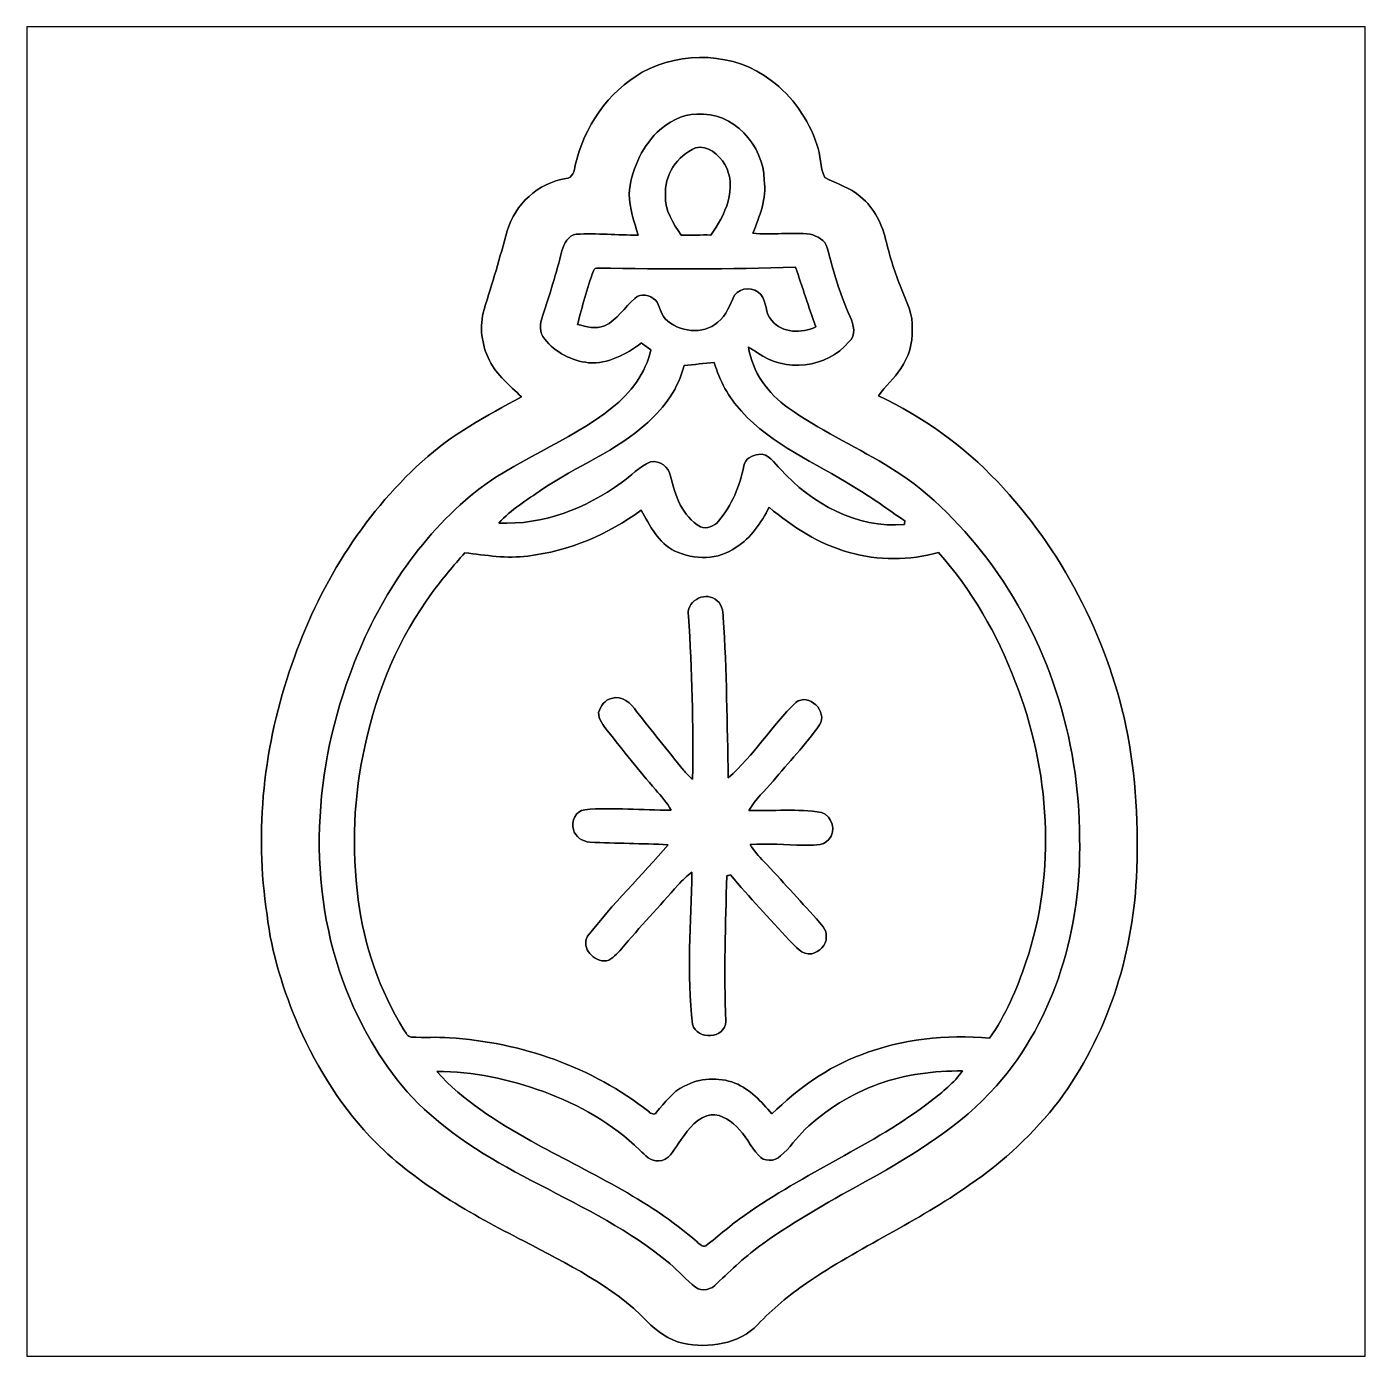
# Model space of a CAD drawing. Header units: centimetres. Extents: x -16.8 to 16.8, y -16.7 to 16.7.
import ezdxf

# ---------------------------------------------------------------- set-up
doc = ezdxf.new("R2010")
doc.units = ezdxf.units.CM
doc.header["$MEASUREMENT"] = 0
doc.layers.add('Layer 1', color=7, linetype='Continuous')

msp = doc.modelspace()

# ---------------------------------------------------------------- linework, layer by layer
at = {"layer": 'Layer 1', "color": 7}
for points, knots in [([(-16.77458, 16.66875), (-16.77458, 16.66875), (16.77458, 16.66875), (16.77458, 16.66875), (16.77458, 16.66875), (16.77458, 16.66875), (16.77458, -16.66875), (16.77458, -16.66875), (16.77458, -16.66875), (16.77458, -16.66875), (-16.77458, -16.66875), (-16.77458, -16.66875), (-16.77458, -16.66875), (-16.77458, -16.66875), (-16.77458, 16.66875), (-16.77458, 16.66875), (-16.77458, 16.66875), (-16.77458, 16.66875), (-16.77458, 16.66875), (-16.77458, 16.66875)], [0, 0, 0, 0, 0.16666667, 0.16666667, 0.16666667, 0.16666667, 0.33333333, 0.33333333, 0.33333333, 0.33333333, 0.5, 0.5, 0.5, 0.5, 0.66666667, 0.66666667, 0.66666667, 0.66666667, 1, 1, 1, 1]), ([(-1.34585, 15.52646), (-2.20345, 15.03433), (-2.81164, 14.15662), (-3.02719, 13.19636), (-3.02719, 13.19636), (-3.04624, 13.05454), (-3.09316, 12.87568), (-3.26214, 12.85981), (-3.26214, 12.85981), (-3.9557, 12.75856), (-4.53778, 12.21317), (-4.7371, 11.54959), (-4.7371, 11.54959), (-4.90784, 10.88708), (-5.10822, 10.23232), (-5.31107, 9.57897), (-5.31107, 9.57897), (-5.44089, 9.15599), (-5.36857, 8.69068), (-5.17913, 8.29733), (-5.17913, 8.29733), (-4.99322, 7.92939), (-4.66266, 7.67256), (-4.37515, 7.38822), (-4.37515, 7.38822), (-5.24686, 6.91974), (-6.13022, 6.44384), (-6.86259, 5.76862), (-6.86259, 5.76862), (-8.37671, 4.39914), (-9.47244, 2.60562), (-10.12966, 0.68086), (-10.12966, 0.68086), (-10.8331, -1.3208), (-11.07687, -3.49568), (-10.75126, -5.59682), (-10.75126, -5.59682), (-10.64542, -6.57013), (-10.33074, -7.50746), (-9.9568, -8.40775), (-9.9568, -8.40775), (-9.48302, -9.47314), (-8.84626, -10.47432), (-8.02922, -11.31006), (-8.02922, -11.31006), (-6.96524, -12.36345), (-5.64621, -13.10181), (-4.32188, -13.77703), (-4.32188, -13.77703), (-3.23497, -14.35523), (-2.09021, -14.89569), (-1.22555, -15.79527), (-1.22555, -15.79527), (-0.97508, -16.04327), (-0.68263, -16.26694), (-0.33055, -16.34349), (-0.33055, -16.34349), (0.31715, -16.47719), (1.07527, -16.37101), (1.5494, -15.87218), (1.5494, -15.87218), (1.91735, -15.48342), (2.3308, -15.14052), (2.7686, -14.8336), (2.7686, -14.8336), (4.08799, -13.93684), (5.56295, -13.29478), (6.86153, -12.36521), (6.86153, -12.36521), (7.71737, -11.79442), (8.47055, -11.07475), (9.09884, -10.26125), (9.09884, -10.26125), (10.29159, -8.65187), (10.9407, -6.66962), (11.03771, -4.67572), (11.03771, -4.67572), (11.10509, -3.40184), (11.02713, -2.11631), (10.77807, -0.86431), (10.77807, -0.86431), (10.27994, 1.41711), (9.16129, 3.56517), (7.55438, 5.26203), (7.55438, 5.26203), (6.70948, 6.16056), (5.68713, 6.8834), (4.57659, 7.41609), (4.57659, 7.41609), (4.73639, 7.66304), (4.97664, 7.84542), (5.13115, 8.09731), (5.13115, 8.09731), (5.33259, 8.38447), (5.4356, 8.73301), (5.4162, 9.08403), (5.4162, 9.08403), (5.45289, 9.45339), (5.27403, 9.78359), (5.14279, 10.11449), (5.14279, 10.11449), (4.98828, 10.48597), (4.86974, 10.87155), (4.77379, 11.26172), (4.77379, 11.26172), (4.67219, 11.69564), (4.47675, 12.12779), (4.11833, 12.40896), (4.11833, 12.40896), (3.86574, 12.64602), (3.51614, 12.72152), (3.22509, 12.89085), (3.22509, 12.89085), (3.09915, 13.14485), (3.14007, 13.45494), (3.03142, 13.71882), (3.03142, 13.71882), (2.81411, 14.345), (2.42252, 14.9292), (1.88454, 15.32396), (1.88454, 15.32396), (0.9779, 16.03199), (-0.34996, 16.07079), (-1.34585, 15.52646)], [0, 0, 0, 0, 0.03125, 0.03125, 0.03125, 0.03125, 0.0625, 0.0625, 0.0625, 0.0625, 0.09375, 0.09375, 0.09375, 0.09375, 0.125, 0.125, 0.125, 0.125, 0.15625, 0.15625, 0.15625, 0.15625, 0.1875, 0.1875, 0.1875, 0.1875, 0.21875, 0.21875, 0.21875, 0.21875, 0.25, 0.25, 0.25, 0.25, 0.28125, 0.28125, 0.28125, 0.28125, 0.3125, 0.3125, 0.3125, 0.3125, 0.34375, 0.34375, 0.34375, 0.34375, 0.375, 0.375, 0.375, 0.375, 0.40625, 0.40625, 0.40625, 0.40625, 0.4375, 0.4375, 0.4375, 0.4375, 0.46875, 0.46875, 0.46875, 0.46875, 0.5, 0.5, 0.5, 0.5, 0.53125, 0.53125, 0.53125, 0.53125, 0.5625, 0.5625, 0.5625, 0.5625, 0.59375, 0.59375, 0.59375, 0.59375, 0.625, 0.625, 0.625, 0.625, 0.65625, 0.65625, 0.65625, 0.65625, 0.6875, 0.6875, 0.6875, 0.6875, 0.71875, 0.71875, 0.71875, 0.71875, 0.75, 0.75, 0.75, 0.75, 0.78125, 0.78125, 0.78125, 0.78125, 0.8125, 0.8125, 0.8125, 0.8125, 0.84375, 0.84375, 0.84375, 0.84375, 0.875, 0.875, 0.875, 0.875, 0.90625, 0.90625, 0.90625, 0.90625, 0.9375, 0.9375, 0.9375, 0.9375, 1, 1, 1, 1]), ([(-0.97367, 14.0268), (-0.70203, 14.27304), (-0.36019, 14.48012), (0.01905, 14.47412), (0.01905, 14.47412), (0.92604, 14.56337), (1.69862, 13.6906), (1.71203, 12.82453), (1.71203, 12.82453), (1.7713, 12.35604), (1.59702, 11.91295), (1.4224, 11.48997), (1.4224, 11.48997), (1.90147, 11.44658), (2.38513, 11.51537), (2.8642, 11.46951), (2.8642, 11.46951), (3.03989, 11.41765), (3.23815, 11.31923), (3.29142, 11.12837), (3.29142, 11.12837), (3.43994, 10.53888), (3.61174, 9.95362), (3.86009, 9.39729), (3.86009, 9.39729), (3.95464, 9.2008), (4.02343, 8.92739), (3.82976, 8.76441), (3.82976, 8.76441), (3.28648, 8.10401), (2.22462, 7.99289), (1.54093, 8.49312), (1.54093, 8.49312), (1.46473, 8.54287), (1.39065, 8.59155), (1.3141, 8.63917), (1.3141, 8.63917), (1.40899, 8.01864), (1.80128, 7.46442), (2.31422, 7.11341), (2.31422, 7.11341), (3.07763, 6.56519), (3.93841, 6.17608), (4.74027, 5.69031), (4.74027, 5.69031), (5.75345, 5.10787), (6.58283, 4.25838), (7.29192, 3.33939), (7.29192, 3.33939), (8.80992, 1.33526), (9.61355, -1.17757), (9.61566, -3.68653), (9.61566, -3.68653), (9.66294, -5.90479), (9.01771, -8.20702), (7.52934, -9.89224), (7.52934, -9.89224), (6.64245, -10.88743), (5.49063, -11.59016), (4.34022, -12.23963), (4.34022, -12.23963), (3.42794, -12.73351), (2.52166, -13.24539), (1.67569, -13.84794), (1.67569, -13.84794), (1.26048, -14.14357), (0.889, -14.49387), (0.52317, -14.84701), (0.52317, -14.84701), (0.39864, -14.99588), (0.14817, -15.06255), (-0.01376, -14.93661), (-0.01376, -14.93661), (-0.24306, -14.75564), (-0.43356, -14.53197), (-0.65899, -14.34712), (-0.65899, -14.34712), (-1.63583, -13.51421), (-2.80211, -12.95859), (-3.92853, -12.3631), (-3.92853, -12.3631), (-5.01721, -11.80606), (-6.09424, -11.18658), (-6.96948, -10.32087), (-6.96948, -10.32087), (-7.7089, -9.58321), (-8.25183, -8.66916), (-8.66916, -7.71772), (-8.66916, -7.71772), (-9.76171, -5.14491), (-9.63401, -2.17488), (-8.67833, 0.41981), (-8.67833, 0.41981), (-8.06379, 2.13607), (-7.04885, 3.7278), (-5.64974, 4.9089), (-5.64974, 4.9089), (-4.572, 5.80602), (-3.19652, 6.23711), (-2.10679, 7.11588), (-2.10679, 7.11588), (-1.64253, 7.48171), (-1.25271, 7.98054), (-1.13242, 8.57003), (-1.13242, 8.57003), (-1.21144, 8.62612), (-1.28976, 8.68257), (-1.36772, 8.73936), (-1.36772, 8.73936), (-1.74907, 8.45114), (-2.20098, 8.21126), (-2.69416, 8.24371), (-2.69416, 8.24371), (-3.11538, 8.28992), (-3.53131, 8.50089), (-3.79271, 8.83638), (-3.79271, 8.83638), (-3.94264, 8.99019), (-3.91231, 9.22972), (-3.84422, 9.41282), (-3.84422, 9.41282), (-3.66607, 9.95362), (-3.49885, 10.49761), (-3.36127, 11.05006), (-3.36127, 11.05006), (-3.31153, 11.22715), (-3.20428, 11.44164), (-3.00214, 11.46598), (-3.00214, 11.46598), (-2.48497, 11.49914), (-1.96779, 11.43741), (-1.44992, 11.44693), (-1.44992, 11.44693), (-1.54693, 11.78278), (-1.67111, 12.11721), (-1.67428, 12.47069), (-1.67428, 12.47069), (-1.63583, 13.05207), (-1.3776, 13.60981), (-0.97367, 14.0268), (-0.97367, 14.0268), (-0.97367, 14.0268), (-0.97367, 14.0268), (-0.97367, 14.0268)], [0, 0, 0, 0, 0.02702703, 0.02702703, 0.02702703, 0.02702703, 0.05405405, 0.05405405, 0.05405405, 0.05405405, 0.08108108, 0.08108108, 0.08108108, 0.08108108, 0.10810811, 0.10810811, 0.10810811, 0.10810811, 0.13513514, 0.13513514, 0.13513514, 0.13513514, 0.16216216, 0.16216216, 0.16216216, 0.16216216, 0.18918919, 0.18918919, 0.18918919, 0.18918919, 0.21621622, 0.21621622, 0.21621622, 0.21621622, 0.24324324, 0.24324324, 0.24324324, 0.24324324, 0.27027027, 0.27027027, 0.27027027, 0.27027027, 0.2972973, 0.2972973, 0.2972973, 0.2972973, 0.32432432, 0.32432432, 0.32432432, 0.32432432, 0.35135135, 0.35135135, 0.35135135, 0.35135135, 0.37837838, 0.37837838, 0.37837838, 0.37837838, 0.40540541, 0.40540541, 0.40540541, 0.40540541, 0.43243243, 0.43243243, 0.43243243, 0.43243243, 0.45945946, 0.45945946, 0.45945946, 0.45945946, 0.48648649, 0.48648649, 0.48648649, 0.48648649, 0.51351351, 0.51351351, 0.51351351, 0.51351351, 0.54054054, 0.54054054, 0.54054054, 0.54054054, 0.56756757, 0.56756757, 0.56756757, 0.56756757, 0.59459459, 0.59459459, 0.59459459, 0.59459459, 0.62162162, 0.62162162, 0.62162162, 0.62162162, 0.64864865, 0.64864865, 0.64864865, 0.64864865, 0.67567568, 0.67567568, 0.67567568, 0.67567568, 0.7027027, 0.7027027, 0.7027027, 0.7027027, 0.72972973, 0.72972973, 0.72972973, 0.72972973, 0.75675676, 0.75675676, 0.75675676, 0.75675676, 0.78378378, 0.78378378, 0.78378378, 0.78378378, 0.81081081, 0.81081081, 0.81081081, 0.81081081, 0.83783784, 0.83783784, 0.83783784, 0.83783784, 0.86486486, 0.86486486, 0.86486486, 0.86486486, 0.89189189, 0.89189189, 0.89189189, 0.89189189, 0.91891892, 0.91891892, 0.91891892, 0.91891892, 0.94594595, 0.94594595, 0.94594595, 0.94594595, 1, 1, 1, 1]), ([(-0.01235, 13.62957), (-0.47731, 13.43801), (-0.80292, 12.9413), (-0.76271, 12.43506), (-0.76271, 12.43506), (-0.78493, 12.05865), (-0.57256, 11.74221), (-0.37465, 11.44552), (-0.37465, 11.44552), (-0.12559, 11.44658), (0.12347, 11.44729), (0.37324, 11.44693), (0.37324, 11.44693), (0.72849, 11.93694), (1.05198, 12.63262), (0.72496, 13.21329), (0.72496, 13.21329), (0.58103, 13.456), (0.2921, 13.71741), (-0.01235, 13.62957), (-0.01235, 13.62957), (-0.01235, 13.62957), (-0.01235, 13.62957), (-0.01235, 13.62957)], [0, 0, 0, 0, 0.14285714, 0.14285714, 0.14285714, 0.14285714, 0.28571429, 0.28571429, 0.28571429, 0.28571429, 0.42857143, 0.42857143, 0.42857143, 0.42857143, 0.57142857, 0.57142857, 0.57142857, 0.57142857, 0.71428571, 0.71428571, 0.71428571, 0.71428571, 1, 1, 1, 1]), ([(-2.57175, 10.55052), (-2.73085, 10.10991), (-2.85115, 9.65588), (-2.96968, 9.20291), (-2.96968, 9.20291), (-2.7499, 9.15106), (-2.5086, 9.07415), (-2.28988, 9.17046), (-2.28988, 9.17046), (-1.96921, 9.31263), (-1.79352, 9.64071), (-1.53176, 9.85591), (-1.53176, 9.85591), (-1.39347, 10.00936), (-1.15006, 9.93352), (-1.01424, 9.81639), (-1.01424, 9.81639), (-0.90135, 9.68022), (-0.89359, 9.48267), (-0.77682, 9.34791), (-0.77682, 9.34791), (-0.43215, 9.01806), (0.17321, 8.92457), (0.54504, 9.26253), (0.54504, 9.26253), (0.77576, 9.41881), (0.83397, 9.7088), (0.96908, 9.93563), (0.96908, 9.93563), (1.11689, 10.14695), (1.46509, 10.15153), (1.62631, 9.95186), (1.62631, 9.95186), (1.78788, 9.76842), (1.72438, 9.48302), (1.89724, 9.30487), (1.89724, 9.30487), (2.165, 8.97925), (2.64583, 8.9722), (3.00249, 9.14506), (3.00249, 9.14506), (2.82469, 9.64106), (2.66559, 10.14342), (2.49343, 10.64119), (2.49343, 10.64119), (0.84526, 10.58051), (-0.80469, 10.59286), (-2.45322, 10.61755), (-2.45322, 10.61755), (-2.49978, 10.6112), (-2.56293, 10.60909), (-2.57175, 10.55052), (-2.57175, 10.55052), (-2.57175, 10.55052), (-2.57175, 10.55052), (-2.57175, 10.55052)], [0, 0, 0, 0, 0.06666667, 0.06666667, 0.06666667, 0.06666667, 0.13333333, 0.13333333, 0.13333333, 0.13333333, 0.2, 0.2, 0.2, 0.2, 0.26666667, 0.26666667, 0.26666667, 0.26666667, 0.33333333, 0.33333333, 0.33333333, 0.33333333, 0.4, 0.4, 0.4, 0.4, 0.46666667, 0.46666667, 0.46666667, 0.46666667, 0.53333333, 0.53333333, 0.53333333, 0.53333333, 0.6, 0.6, 0.6, 0.6, 0.66666667, 0.66666667, 0.66666667, 0.66666667, 0.73333333, 0.73333333, 0.73333333, 0.73333333, 0.8, 0.8, 0.8, 0.8, 0.86666667, 0.86666667, 0.86666667, 0.86666667, 1, 1, 1, 1]), ([(-0.29916, 8.1728), (-0.4378, 7.614), (-0.77929, 7.12435), (-1.21003, 6.74899), (-1.21003, 6.74899), (-1.98579, 6.0265), (-2.99896, 5.65679), (-3.86292, 5.06201), (-3.86292, 5.06201), (-4.23792, 4.80307), (-4.63303, 4.56142), (-4.94594, 4.22522), (-4.94594, 4.22522), (-3.83963, 4.16807), (-2.76296, 4.58823), (-1.87889, 5.22993), (-1.87889, 5.22993), (-1.63124, 5.40561), (-1.4224, 5.64092), (-1.13983, 5.76298), (-1.13983, 5.76298), (-0.90593, 5.79473), (-0.6798, 5.63245), (-0.63641, 5.40244), (-0.63641, 5.40244), (-0.53234, 4.91737), (-0.34255, 4.3942), (0.11077, 4.13103), (0.11077, 4.13103), (0.27129, 4.06083), (0.45579, 4.14549), (0.56303, 4.26967), (0.56303, 4.26967), (0.89676, 4.66478), (1.10102, 5.15479), (1.19803, 5.65961), (1.19803, 5.65961), (1.22802, 5.83283), (1.40653, 5.93337), (1.5681, 5.94677), (1.5681, 5.94677), (1.82492, 5.98629), (1.95651, 5.72064), (2.11702, 5.57389), (2.11702, 5.57389), (2.89348, 4.70923), (4.03225, 4.08446), (5.22323, 4.18853), (5.22323, 4.18853), (5.2264, 4.2104), (5.23275, 4.25415), (5.23593, 4.27602), (5.23593, 4.27602), (4.80589, 4.56706), (4.39067, 4.87927), (3.94053, 5.13927), (3.94053, 5.13927), (2.98909, 5.73899), (1.90359, 6.17784), (1.13806, 7.0298), (1.13806, 7.0298), (0.81386, 7.37411), (0.58949, 7.80097), (0.45896, 8.25394), (0.45896, 8.25394), (0.20602, 8.23101), (-0.04621, 8.19679), (-0.29916, 8.1728), (-0.29916, 8.1728), (-0.29916, 8.1728), (-0.29916, 8.1728), (-0.29916, 8.1728)], [0, 0, 0, 0, 0.05263158, 0.05263158, 0.05263158, 0.05263158, 0.10526316, 0.10526316, 0.10526316, 0.10526316, 0.15789474, 0.15789474, 0.15789474, 0.15789474, 0.21052632, 0.21052632, 0.21052632, 0.21052632, 0.26315789, 0.26315789, 0.26315789, 0.26315789, 0.31578947, 0.31578947, 0.31578947, 0.31578947, 0.36842105, 0.36842105, 0.36842105, 0.36842105, 0.42105263, 0.42105263, 0.42105263, 0.42105263, 0.47368421, 0.47368421, 0.47368421, 0.47368421, 0.52631579, 0.52631579, 0.52631579, 0.52631579, 0.57894737, 0.57894737, 0.57894737, 0.57894737, 0.63157895, 0.63157895, 0.63157895, 0.63157895, 0.68421053, 0.68421053, 0.68421053, 0.68421053, 0.73684211, 0.73684211, 0.73684211, 0.73684211, 0.78947368, 0.78947368, 0.78947368, 0.78947368, 0.84210526, 0.84210526, 0.84210526, 0.84210526, 0.89473684, 0.89473684, 0.89473684, 0.89473684, 1, 1, 1, 1]), ([(1.8348, 4.61857), (1.62877, 4.23404), (1.38889, 3.84775), (1.00612, 3.61562), (1.00612, 3.61562), (0.56691, 3.29177), (-0.04939, 3.29671), (-0.52987, 3.52213), (-0.52987, 3.52213), (-0.9465, 3.72392), (-1.15852, 4.15996), (-1.37442, 4.54519), (-1.37442, 4.54519), (-2.20698, 3.93488), (-3.18488, 3.51966), (-4.21358, 3.39725), (-4.21358, 3.39725), (-4.74063, 3.32599), (-5.2705, 3.4163), (-5.79367, 3.47698), (-5.79367, 3.47698), (-6.0766, 3.15524), (-6.36023, 2.83245), (-6.60894, 2.48285), (-6.60894, 2.48285), (-7.44502, 1.35361), (-8.00135, 0.02858), (-8.28993, -1.34303), (-8.28993, -1.34303), (-8.58696, -2.61091), (-8.63706, -3.93312), (-8.4649, -5.22252), (-8.4649, -5.22252), (-8.31885, -6.37399), (-7.93044, -7.49653), (-7.3219, -8.48536), (-7.3219, -8.48536), (-7.2711, -8.55239), (-7.23018, -8.66211), (-7.13034, -8.66563), (-7.13034, -8.66563), (-6.8139, -8.68292), (-6.49676, -8.65999), (-6.17996, -8.68257), (-6.17996, -8.68257), (-4.38468, -8.79616), (-2.6035, -9.41529), (-1.18533, -10.5343), (-1.18533, -10.5343), (-1.12995, -10.58369), (-1.03434, -10.63943), (-0.98848, -10.54911), (-0.98848, -10.54911), (-0.78281, -10.31028), (-0.59267, -10.03547), (-0.2981, -9.8993), (-0.2981, -9.8993), (0.08819, -9.68622), (0.56339, -9.66294), (0.97508, -9.81886), (0.97508, -9.81886), (1.35643, -9.97409), (1.6383, -10.28629), (1.90147, -10.5918), (1.90147, -10.5918), (2.5467, -9.96597), (3.28754, -9.42164), (4.13597, -9.10837), (4.13597, -9.10837), (5.15761, -8.71361), (6.26921, -8.59296), (7.35647, -8.69668), (7.35647, -8.69668), (7.7657, -8.11777), (8.03981, -7.45525), (8.27087, -6.78886), (8.27087, -6.78886), (9.04452, -4.50568), (8.87201, -1.96003), (7.99536, 0.26882), (7.99536, 0.26882), (7.54697, 1.43898), (6.91444, 2.54459), (6.07977, 3.48298), (6.07977, 3.48298), (5.34952, 3.29247), (4.56636, 3.26849), (3.84034, 3.48756), (3.84034, 3.48756), (3.08892, 3.69111), (2.42394, 4.12044), (1.8348, 4.61857), (1.8348, 4.61857), (1.8348, 4.61857), (1.8348, 4.61857), (1.8348, 4.61857)], [0, 0, 0, 0, 0.04, 0.04, 0.04, 0.04, 0.08, 0.08, 0.08, 0.08, 0.12, 0.12, 0.12, 0.12, 0.16, 0.16, 0.16, 0.16, 0.2, 0.2, 0.2, 0.2, 0.24, 0.24, 0.24, 0.24, 0.28, 0.28, 0.28, 0.28, 0.32, 0.32, 0.32, 0.32, 0.36, 0.36, 0.36, 0.36, 0.4, 0.4, 0.4, 0.4, 0.44, 0.44, 0.44, 0.44, 0.48, 0.48, 0.48, 0.48, 0.52, 0.52, 0.52, 0.52, 0.56, 0.56, 0.56, 0.56, 0.6, 0.6, 0.6, 0.6, 0.64, 0.64, 0.64, 0.64, 0.68, 0.68, 0.68, 0.68, 0.72, 0.72, 0.72, 0.72, 0.76, 0.76, 0.76, 0.76, 0.8, 0.8, 0.8, 0.8, 0.84, 0.84, 0.84, 0.84, 0.88, 0.88, 0.88, 0.88, 0.92, 0.92, 0.92, 0.92, 1, 1, 1, 1]), ([(-0.18591, 1.88983), (-0.27517, 2.23696), (0.20285, 2.52024), (0.47731, 2.31175), (0.47731, 2.31175), (0.64311, 2.2292), (0.68439, 2.02142), (0.68227, 1.85314), (0.68227, 1.85314), (0.77258, 0.51576), (0.77893, -0.82479), (0.81033, -2.16429), (0.81033, -2.16429), (1.44709, -1.60479), (1.89442, -0.86607), (2.50049, -0.27834), (2.50049, -0.27834), (2.82646, -0.01658), (3.31364, -0.50306), (3.09704, -0.83961), (3.09704, -0.83961), (2.7432, -1.33632), (2.32092, -1.78047), (1.93146, -2.24896), (1.93146, -2.24896), (1.73284, -2.49555), (1.47355, -2.6991), (1.3275, -2.98521), (1.3275, -2.98521), (1.93322, -3.00108), (2.54494, -2.9337), (3.14607, -3.03283), (3.14607, -3.03283), (3.42336, -3.12455), (3.51755, -3.50167), (3.32634, -3.7144), (3.32634, -3.7144), (3.17324, -3.89431), (2.90513, -3.84528), (2.6991, -3.85727), (2.6991, -3.85727), (2.25249, -3.83611), (1.80552, -3.81529), (1.3589, -3.83469), (1.3589, -3.83469), (1.44321, -3.99838), (1.57692, -4.12679), (1.69968, -4.26191), (1.69968, -4.26191), (2.14701, -4.73287), (2.57775, -5.21864), (3.01696, -5.69666), (3.01696, -5.69666), (3.12773, -5.83142), (3.28507, -5.96159), (3.26566, -6.15844), (3.26566, -6.15844), (3.27342, -6.35988), (3.09069, -6.52956), (2.90477, -6.57719), (2.90477, -6.57719), (2.65218, -6.61705), (2.4959, -6.38563), (2.33645, -6.23605), (2.33645, -6.23605), (1.8415, -5.69419), (1.33844, -5.15867), (0.8636, -4.59916), (0.8636, -4.59916), (0.84032, -4.60446), (0.79446, -4.61504), (0.77117, -4.62068), (0.77117, -4.62068), (0.7426, -5.83777), (0.6925, -7.05485), (0.74895, -8.27229), (0.74895, -8.27229), (0.73448, -8.71079), (0.02081, -8.75947), (-0.08608, -8.34461), (-0.08608, -8.34461), (-0.23566, -7.0806), (-0.12559, -5.80143), (-0.10054, -4.53214), (-0.10054, -4.53214), (-0.22931, -4.62033), (-0.34219, -4.72969), (-0.44697, -4.84505), (-0.44697, -4.84505), (-0.91934, -5.38339), (-1.40864, -5.90691), (-1.87078, -6.45442), (-1.87078, -6.45442), (-1.97767, -6.57366), (-2.08809, -6.70242), (-2.24473, -6.7564), (-2.24473, -6.7564), (-2.55305, -6.78215), (-2.89207, -6.4449), (-2.71604, -6.13728), (-2.71604, -6.13728), (-2.09585, -5.32906), (-1.35784, -4.61857), (-0.69885, -3.84316), (-0.69885, -3.84316), (-1.35184, -3.81106), (-2.00589, -3.80577), (-2.65889, -3.78037), (-2.65889, -3.78037), (-2.8381, -3.76026), (-3.03354, -3.64596), (-3.07128, -3.45969), (-3.07128, -3.45969), (-3.13549, -3.26284), (-3.01061, -2.98591), (-2.79047, -2.96333), (-2.79047, -2.96333), (-2.06939, -2.9016), (-1.3462, -2.97956), (-0.62442, -2.97674), (-0.62442, -2.97674), (-0.72178, -2.78201), (-0.87665, -2.62608), (-1.01388, -2.46027), (-1.01388, -2.46027), (-1.43263, -1.98191), (-1.8228, -1.47955), (-2.22038, -0.9839), (-2.22038, -0.9839), (-2.31775, -0.84843), (-2.45604, -0.70203), (-2.43981, -0.52282), (-2.43981, -0.52282), (-2.39113, -0.37077), (-2.28565, -0.20708), (-2.11914, -0.17427), (-2.11914, -0.17427), (-1.85173, -0.07761), (-1.62736, -0.3048), (-1.48943, -0.50165), (-1.48943, -0.50165), (-1.1049, -0.99766), (-0.70944, -1.48449), (-0.31221, -1.97026), (-0.31221, -1.97026), (-0.24624, -2.05423), (-0.16969, -2.13007), (-0.08784, -2.19886), (-0.08784, -2.19886), (-0.05821, -0.83608), (-0.10689, 0.52881), (-0.18591, 1.88983)], [0, 0, 0, 0, 0.02564103, 0.02564103, 0.02564103, 0.02564103, 0.05128205, 0.05128205, 0.05128205, 0.05128205, 0.07692308, 0.07692308, 0.07692308, 0.07692308, 0.1025641, 0.1025641, 0.1025641, 0.1025641, 0.12820513, 0.12820513, 0.12820513, 0.12820513, 0.15384615, 0.15384615, 0.15384615, 0.15384615, 0.17948718, 0.17948718, 0.17948718, 0.17948718, 0.20512821, 0.20512821, 0.20512821, 0.20512821, 0.23076923, 0.23076923, 0.23076923, 0.23076923, 0.25641026, 0.25641026, 0.25641026, 0.25641026, 0.28205128, 0.28205128, 0.28205128, 0.28205128, 0.30769231, 0.30769231, 0.30769231, 0.30769231, 0.33333333, 0.33333333, 0.33333333, 0.33333333, 0.35897436, 0.35897436, 0.35897436, 0.35897436, 0.38461538, 0.38461538, 0.38461538, 0.38461538, 0.41025641, 0.41025641, 0.41025641, 0.41025641, 0.43589744, 0.43589744, 0.43589744, 0.43589744, 0.46153846, 0.46153846, 0.46153846, 0.46153846, 0.48717949, 0.48717949, 0.48717949, 0.48717949, 0.51282051, 0.51282051, 0.51282051, 0.51282051, 0.53846154, 0.53846154, 0.53846154, 0.53846154, 0.56410256, 0.56410256, 0.56410256, 0.56410256, 0.58974359, 0.58974359, 0.58974359, 0.58974359, 0.61538462, 0.61538462, 0.61538462, 0.61538462, 0.64102564, 0.64102564, 0.64102564, 0.64102564, 0.66666667, 0.66666667, 0.66666667, 0.66666667, 0.69230769, 0.69230769, 0.69230769, 0.69230769, 0.71794872, 0.71794872, 0.71794872, 0.71794872, 0.74358974, 0.74358974, 0.74358974, 0.74358974, 0.76923077, 0.76923077, 0.76923077, 0.76923077, 0.79487179, 0.79487179, 0.79487179, 0.79487179, 0.82051282, 0.82051282, 0.82051282, 0.82051282, 0.84615385, 0.84615385, 0.84615385, 0.84615385, 0.87179487, 0.87179487, 0.87179487, 0.87179487, 0.8974359, 0.8974359, 0.8974359, 0.8974359, 0.92307692, 0.92307692, 0.92307692, 0.92307692, 0.94871795, 0.94871795, 0.94871795, 0.94871795, 1, 1, 1, 1]), ([(-6.49993, -9.53064), (-5.84024, -10.2616), (-4.99004, -10.78653), (-4.1402, -11.26878), (-4.1402, -11.26878), (-2.71921, -12.05512), (-1.20227, -12.71658), (0.0254, -13.80349), (0.0254, -13.80349), (0.08961, -13.84371), (0.1591, -13.95448), (0.24624, -13.89733), (0.24624, -13.89733), (0.57609, -13.65321), (0.87312, -13.36569), (1.21708, -13.13991), (1.21708, -13.13991), (2.70439, -12.06641), (4.44006, -11.39119), (5.89315, -10.26689), (5.89315, -10.26689), (6.18067, -10.04323), (6.471, -9.81357), (6.68126, -9.51195), (6.68126, -9.51195), (5.97147, -9.51336), (5.25286, -9.59979), (4.58152, -9.83932), (4.58152, -9.83932), (3.89502, -10.08909), (3.25826, -10.47962), (2.73121, -10.98621), (2.73121, -10.98621), (2.51531, -11.19434), (2.3495, -11.45011), (2.1209, -11.64519), (2.1209, -11.64519), (1.97414, -11.79019), (1.69651, -11.80006), (1.56633, -11.62791), (1.56633, -11.62791), (1.36313, -11.40389), (1.23966, -11.11603), (1.01388, -10.91036), (1.01388, -10.91036), (0.82021, -10.72162), (0.54927, -10.54841), (0.26811, -10.63837), (0.26811, -10.63837), (-0.05644, -10.75619), (-0.25894, -11.06629), (-0.44309, -11.33934), (-0.44309, -11.33934), (-0.56092, -11.51184), (-0.68721, -11.77431), (-0.93345, -11.76584), (-0.93345, -11.76584), (-1.14088, -11.79795), (-1.27106, -11.61838), (-1.41182, -11.50197), (-1.41182, -11.50197), (-2.08668, -10.83098), (-2.93723, -10.36249), (-3.82376, -10.03229), (-3.82376, -10.03229), (-4.68207, -9.73384), (-5.58588, -9.51159), (-6.49993, -9.53064)], [0, 0, 0, 0, 0.05555556, 0.05555556, 0.05555556, 0.05555556, 0.11111111, 0.11111111, 0.11111111, 0.11111111, 0.16666667, 0.16666667, 0.16666667, 0.16666667, 0.22222222, 0.22222222, 0.22222222, 0.22222222, 0.27777778, 0.27777778, 0.27777778, 0.27777778, 0.33333333, 0.33333333, 0.33333333, 0.33333333, 0.38888889, 0.38888889, 0.38888889, 0.38888889, 0.44444444, 0.44444444, 0.44444444, 0.44444444, 0.5, 0.5, 0.5, 0.5, 0.55555556, 0.55555556, 0.55555556, 0.55555556, 0.61111111, 0.61111111, 0.61111111, 0.61111111, 0.66666667, 0.66666667, 0.66666667, 0.66666667, 0.72222222, 0.72222222, 0.72222222, 0.72222222, 0.77777778, 0.77777778, 0.77777778, 0.77777778, 0.83333333, 0.83333333, 0.83333333, 0.83333333, 0.88888889, 0.88888889, 0.88888889, 0.88888889, 1, 1, 1, 1])]:
    msp.add_open_spline(points, degree=3, knots=knots, dxfattribs=at)
at = {"layer": 'Layer 1', "color": 8}
for points, knots in [([(-1.34585, 15.52646), (-0.34996, 16.07079), (0.9779, 16.03199), (1.88454, 15.32396), (1.88454, 15.32396), (2.42252, 14.9292), (2.81411, 14.345), (3.03142, 13.71882), (3.03142, 13.71882), (3.14007, 13.45494), (3.09915, 13.14485), (3.22509, 12.89085), (3.22509, 12.89085), (3.51614, 12.72152), (3.86574, 12.64602), (4.11833, 12.40896), (4.11833, 12.40896), (4.47675, 12.12779), (4.67219, 11.69564), (4.77379, 11.26172), (4.77379, 11.26172), (4.86974, 10.87155), (4.98828, 10.48597), (5.14279, 10.11449), (5.14279, 10.11449), (5.27403, 9.78359), (5.45289, 9.45339), (5.4162, 9.08403), (5.4162, 9.08403), (5.4356, 8.73301), (5.33259, 8.38447), (5.13115, 8.09731), (5.13115, 8.09731), (4.97664, 7.84542), (4.73639, 7.66304), (4.57659, 7.41609), (4.57659, 7.41609), (5.68713, 6.8834), (6.70948, 6.16056), (7.55438, 5.26203), (7.55438, 5.26203), (9.16129, 3.56517), (10.27994, 1.41711), (10.77807, -0.86431), (10.77807, -0.86431), (11.02713, -2.11631), (11.10509, -3.40184), (11.03771, -4.67572), (11.03771, -4.67572), (10.9407, -6.66962), (10.29159, -8.65187), (9.09884, -10.26125), (9.09884, -10.26125), (8.47055, -11.07475), (7.71737, -11.79442), (6.86153, -12.36521), (6.86153, -12.36521), (5.56295, -13.29478), (4.08799, -13.93684), (2.7686, -14.8336), (2.7686, -14.8336), (2.3308, -15.14052), (1.91735, -15.48342), (1.5494, -15.87218), (1.5494, -15.87218), (1.07527, -16.37101), (0.31715, -16.47719), (-0.33055, -16.34349), (-0.33055, -16.34349), (-0.68263, -16.26694), (-0.97508, -16.04327), (-1.22555, -15.79527), (-1.22555, -15.79527), (-2.09021, -14.89569), (-3.23497, -14.35523), (-4.32188, -13.77703), (-4.32188, -13.77703), (-5.64621, -13.10181), (-6.96524, -12.36345), (-8.02922, -11.31006), (-8.02922, -11.31006), (-8.84626, -10.47432), (-9.48302, -9.47314), (-9.9568, -8.40775), (-9.9568, -8.40775), (-10.33074, -7.50746), (-10.64542, -6.57013), (-10.75126, -5.59682), (-10.75126, -5.59682), (-11.07687, -3.49568), (-10.8331, -1.3208), (-10.12966, 0.68086), (-10.12966, 0.68086), (-9.47244, 2.60562), (-8.37671, 4.39914), (-6.86259, 5.76862), (-6.86259, 5.76862), (-6.13022, 6.44384), (-5.24686, 6.91974), (-4.37515, 7.38822), (-4.37515, 7.38822), (-4.66266, 7.67256), (-4.99322, 7.92939), (-5.17913, 8.29733), (-5.17913, 8.29733), (-5.36857, 8.69068), (-5.44089, 9.15599), (-5.31107, 9.57897), (-5.31107, 9.57897), (-5.10822, 10.23232), (-4.90784, 10.88708), (-4.7371, 11.54959), (-4.7371, 11.54959), (-4.53778, 12.21317), (-3.9557, 12.75856), (-3.26214, 12.85981), (-3.26214, 12.85981), (-3.09316, 12.87568), (-3.04624, 13.05454), (-3.02719, 13.19636), (-3.02719, 13.19636), (-2.81164, 14.15662), (-2.20345, 15.03433), (-1.34585, 15.52646), (-1.34585, 15.52646), (-1.34585, 15.52646), (-1.34585, 15.52646), (-1.34585, 15.52646)], [0, 0, 0, 0, 0.03030303, 0.03030303, 0.03030303, 0.03030303, 0.06060606, 0.06060606, 0.06060606, 0.06060606, 0.09090909, 0.09090909, 0.09090909, 0.09090909, 0.12121212, 0.12121212, 0.12121212, 0.12121212, 0.15151515, 0.15151515, 0.15151515, 0.15151515, 0.18181818, 0.18181818, 0.18181818, 0.18181818, 0.21212121, 0.21212121, 0.21212121, 0.21212121, 0.24242424, 0.24242424, 0.24242424, 0.24242424, 0.27272727, 0.27272727, 0.27272727, 0.27272727, 0.3030303, 0.3030303, 0.3030303, 0.3030303, 0.33333333, 0.33333333, 0.33333333, 0.33333333, 0.36363636, 0.36363636, 0.36363636, 0.36363636, 0.39393939, 0.39393939, 0.39393939, 0.39393939, 0.42424242, 0.42424242, 0.42424242, 0.42424242, 0.45454545, 0.45454545, 0.45454545, 0.45454545, 0.48484848, 0.48484848, 0.48484848, 0.48484848, 0.51515152, 0.51515152, 0.51515152, 0.51515152, 0.54545455, 0.54545455, 0.54545455, 0.54545455, 0.57575758, 0.57575758, 0.57575758, 0.57575758, 0.60606061, 0.60606061, 0.60606061, 0.60606061, 0.63636364, 0.63636364, 0.63636364, 0.63636364, 0.66666667, 0.66666667, 0.66666667, 0.66666667, 0.6969697, 0.6969697, 0.6969697, 0.6969697, 0.72727273, 0.72727273, 0.72727273, 0.72727273, 0.75757576, 0.75757576, 0.75757576, 0.75757576, 0.78787879, 0.78787879, 0.78787879, 0.78787879, 0.81818182, 0.81818182, 0.81818182, 0.81818182, 0.84848485, 0.84848485, 0.84848485, 0.84848485, 0.87878788, 0.87878788, 0.87878788, 0.87878788, 0.90909091, 0.90909091, 0.90909091, 0.90909091, 0.93939394, 0.93939394, 0.93939394, 0.93939394, 1, 1, 1, 1]), ([(-0.97367, 14.0268), (-1.3776, 13.60981), (-1.63583, 13.05207), (-1.67428, 12.47069), (-1.67428, 12.47069), (-1.67111, 12.11721), (-1.54693, 11.78278), (-1.44992, 11.44693), (-1.44992, 11.44693), (-1.96779, 11.43741), (-2.48497, 11.49914), (-3.00214, 11.46598), (-3.00214, 11.46598), (-3.20428, 11.44164), (-3.31153, 11.22715), (-3.36127, 11.05006), (-3.36127, 11.05006), (-3.49885, 10.49761), (-3.66607, 9.95362), (-3.84422, 9.41282), (-3.84422, 9.41282), (-3.91231, 9.22972), (-3.94264, 8.99019), (-3.79271, 8.83638), (-3.79271, 8.83638), (-3.53131, 8.50089), (-3.11538, 8.28992), (-2.69416, 8.24371), (-2.69416, 8.24371), (-2.20098, 8.21126), (-1.74907, 8.45114), (-1.36772, 8.73936), (-1.36772, 8.73936), (-1.28976, 8.68257), (-1.21144, 8.62612), (-1.13242, 8.57003), (-1.13242, 8.57003), (-1.25271, 7.98054), (-1.64253, 7.48171), (-2.10679, 7.11588), (-2.10679, 7.11588), (-3.19652, 6.23711), (-4.572, 5.80602), (-5.64974, 4.9089), (-5.64974, 4.9089), (-7.04885, 3.7278), (-8.06379, 2.13607), (-8.67833, 0.41981), (-8.67833, 0.41981), (-9.63401, -2.17488), (-9.76171, -5.14491), (-8.66916, -7.71772), (-8.66916, -7.71772), (-8.25183, -8.66916), (-7.7089, -9.58321), (-6.96948, -10.32087), (-6.96948, -10.32087), (-6.09424, -11.18658), (-5.01721, -11.80606), (-3.92853, -12.3631), (-3.92853, -12.3631), (-2.80211, -12.95859), (-1.63583, -13.51421), (-0.65899, -14.34712), (-0.65899, -14.34712), (-0.43356, -14.53197), (-0.24306, -14.75564), (-0.01376, -14.93661), (-0.01376, -14.93661), (0.14817, -15.06255), (0.39864, -14.99588), (0.52317, -14.84701), (0.52317, -14.84701), (0.889, -14.49387), (1.26048, -14.14357), (1.67569, -13.84794), (1.67569, -13.84794), (2.52166, -13.24539), (3.42794, -12.73351), (4.34022, -12.23963), (4.34022, -12.23963), (5.49063, -11.59016), (6.64245, -10.88743), (7.52934, -9.89224), (7.52934, -9.89224), (9.01771, -8.20702), (9.66294, -5.90479), (9.61566, -3.68653), (9.61566, -3.68653), (9.61355, -1.17757), (8.80992, 1.33526), (7.29192, 3.33939), (7.29192, 3.33939), (6.58283, 4.25838), (5.75345, 5.10787), (4.74027, 5.69031), (4.74027, 5.69031), (3.93841, 6.17608), (3.07763, 6.56519), (2.31422, 7.11341), (2.31422, 7.11341), (1.80128, 7.46442), (1.40899, 8.01864), (1.3141, 8.63917), (1.3141, 8.63917), (1.39065, 8.59155), (1.46473, 8.54287), (1.54093, 8.49312), (1.54093, 8.49312), (2.22462, 7.99289), (3.28648, 8.10401), (3.82976, 8.76441), (3.82976, 8.76441), (4.02343, 8.92739), (3.95464, 9.2008), (3.86009, 9.39729), (3.86009, 9.39729), (3.61174, 9.95362), (3.43994, 10.53888), (3.29142, 11.12837), (3.29142, 11.12837), (3.23815, 11.31923), (3.03989, 11.41765), (2.8642, 11.46951), (2.8642, 11.46951), (2.38513, 11.51537), (1.90147, 11.44658), (1.4224, 11.48997), (1.4224, 11.48997), (1.59702, 11.91295), (1.7713, 12.35604), (1.71203, 12.82453), (1.71203, 12.82453), (1.69862, 13.6906), (0.92604, 14.56337), (0.01905, 14.47412), (0.01905, 14.47412), (-0.36019, 14.48012), (-0.70203, 14.27304), (-0.97367, 14.0268)], [0, 0, 0, 0, 0.02777778, 0.02777778, 0.02777778, 0.02777778, 0.05555556, 0.05555556, 0.05555556, 0.05555556, 0.08333333, 0.08333333, 0.08333333, 0.08333333, 0.11111111, 0.11111111, 0.11111111, 0.11111111, 0.13888889, 0.13888889, 0.13888889, 0.13888889, 0.16666667, 0.16666667, 0.16666667, 0.16666667, 0.19444444, 0.19444444, 0.19444444, 0.19444444, 0.22222222, 0.22222222, 0.22222222, 0.22222222, 0.25, 0.25, 0.25, 0.25, 0.27777778, 0.27777778, 0.27777778, 0.27777778, 0.30555556, 0.30555556, 0.30555556, 0.30555556, 0.33333333, 0.33333333, 0.33333333, 0.33333333, 0.36111111, 0.36111111, 0.36111111, 0.36111111, 0.38888889, 0.38888889, 0.38888889, 0.38888889, 0.41666667, 0.41666667, 0.41666667, 0.41666667, 0.44444444, 0.44444444, 0.44444444, 0.44444444, 0.47222222, 0.47222222, 0.47222222, 0.47222222, 0.5, 0.5, 0.5, 0.5, 0.52777778, 0.52777778, 0.52777778, 0.52777778, 0.55555556, 0.55555556, 0.55555556, 0.55555556, 0.58333333, 0.58333333, 0.58333333, 0.58333333, 0.61111111, 0.61111111, 0.61111111, 0.61111111, 0.63888889, 0.63888889, 0.63888889, 0.63888889, 0.66666667, 0.66666667, 0.66666667, 0.66666667, 0.69444444, 0.69444444, 0.69444444, 0.69444444, 0.72222222, 0.72222222, 0.72222222, 0.72222222, 0.75, 0.75, 0.75, 0.75, 0.77777778, 0.77777778, 0.77777778, 0.77777778, 0.80555556, 0.80555556, 0.80555556, 0.80555556, 0.83333333, 0.83333333, 0.83333333, 0.83333333, 0.86111111, 0.86111111, 0.86111111, 0.86111111, 0.88888889, 0.88888889, 0.88888889, 0.88888889, 0.91666667, 0.91666667, 0.91666667, 0.91666667, 0.94444444, 0.94444444, 0.94444444, 0.94444444, 1, 1, 1, 1]), ([(-0.01235, 13.62957), (0.2921, 13.71741), (0.58103, 13.456), (0.72496, 13.21329), (0.72496, 13.21329), (1.05198, 12.63262), (0.72849, 11.93694), (0.37324, 11.44693), (0.37324, 11.44693), (0.12347, 11.44729), (-0.12559, 11.44658), (-0.37465, 11.44552), (-0.37465, 11.44552), (-0.57256, 11.74221), (-0.78493, 12.05865), (-0.76271, 12.43506), (-0.76271, 12.43506), (-0.80292, 12.9413), (-0.47731, 13.43801), (-0.01235, 13.62957)], [0, 0, 0, 0, 0.16666667, 0.16666667, 0.16666667, 0.16666667, 0.33333333, 0.33333333, 0.33333333, 0.33333333, 0.5, 0.5, 0.5, 0.5, 0.66666667, 0.66666667, 0.66666667, 0.66666667, 1, 1, 1, 1]), ([(-2.57175, 10.55052), (-2.56293, 10.60909), (-2.49978, 10.6112), (-2.45322, 10.61755), (-2.45322, 10.61755), (-0.80469, 10.59286), (0.84526, 10.58051), (2.49343, 10.64119), (2.49343, 10.64119), (2.66559, 10.14342), (2.82469, 9.64106), (3.00249, 9.14506), (3.00249, 9.14506), (2.64583, 8.9722), (2.165, 8.97925), (1.89724, 9.30487), (1.89724, 9.30487), (1.72438, 9.48302), (1.78788, 9.76842), (1.62631, 9.95186), (1.62631, 9.95186), (1.46509, 10.15153), (1.11689, 10.14695), (0.96908, 9.93563), (0.96908, 9.93563), (0.83397, 9.7088), (0.77576, 9.41881), (0.54504, 9.26253), (0.54504, 9.26253), (0.17321, 8.92457), (-0.43215, 9.01806), (-0.77682, 9.34791), (-0.77682, 9.34791), (-0.89359, 9.48267), (-0.90135, 9.68022), (-1.01424, 9.81639), (-1.01424, 9.81639), (-1.15006, 9.93352), (-1.39347, 10.00936), (-1.53176, 9.85591), (-1.53176, 9.85591), (-1.79352, 9.64071), (-1.96921, 9.31263), (-2.28988, 9.17046), (-2.28988, 9.17046), (-2.5086, 9.07415), (-2.7499, 9.15106), (-2.96968, 9.20291), (-2.96968, 9.20291), (-2.85115, 9.65588), (-2.73085, 10.10991), (-2.57175, 10.55052)], [0, 0, 0, 0, 0.07142857, 0.07142857, 0.07142857, 0.07142857, 0.14285714, 0.14285714, 0.14285714, 0.14285714, 0.21428571, 0.21428571, 0.21428571, 0.21428571, 0.28571429, 0.28571429, 0.28571429, 0.28571429, 0.35714286, 0.35714286, 0.35714286, 0.35714286, 0.42857143, 0.42857143, 0.42857143, 0.42857143, 0.5, 0.5, 0.5, 0.5, 0.57142857, 0.57142857, 0.57142857, 0.57142857, 0.64285714, 0.64285714, 0.64285714, 0.64285714, 0.71428571, 0.71428571, 0.71428571, 0.71428571, 0.78571429, 0.78571429, 0.78571429, 0.78571429, 0.85714286, 0.85714286, 0.85714286, 0.85714286, 1, 1, 1, 1]), ([(-0.29916, 8.1728), (-0.04621, 8.19679), (0.20602, 8.23101), (0.45896, 8.25394), (0.45896, 8.25394), (0.58949, 7.80097), (0.81386, 7.37411), (1.13806, 7.0298), (1.13806, 7.0298), (1.90359, 6.17784), (2.98909, 5.73899), (3.94053, 5.13927), (3.94053, 5.13927), (4.39067, 4.87927), (4.80589, 4.56706), (5.23593, 4.27602), (5.23593, 4.27602), (5.23275, 4.25415), (5.2264, 4.2104), (5.22323, 4.18853), (5.22323, 4.18853), (4.03225, 4.08446), (2.89348, 4.70923), (2.11702, 5.57389), (2.11702, 5.57389), (1.95651, 5.72064), (1.82492, 5.98629), (1.5681, 5.94677), (1.5681, 5.94677), (1.40653, 5.93337), (1.22802, 5.83283), (1.19803, 5.65961), (1.19803, 5.65961), (1.10102, 5.15479), (0.89676, 4.66478), (0.56303, 4.26967), (0.56303, 4.26967), (0.45579, 4.14549), (0.27129, 4.06083), (0.11077, 4.13103), (0.11077, 4.13103), (-0.34255, 4.3942), (-0.53234, 4.91737), (-0.63641, 5.40244), (-0.63641, 5.40244), (-0.6798, 5.63245), (-0.90593, 5.79473), (-1.13983, 5.76298), (-1.13983, 5.76298), (-1.4224, 5.64092), (-1.63124, 5.40561), (-1.87889, 5.22993), (-1.87889, 5.22993), (-2.76296, 4.58823), (-3.83963, 4.16807), (-4.94594, 4.22522), (-4.94594, 4.22522), (-4.63303, 4.56142), (-4.23792, 4.80307), (-3.86292, 5.06201), (-3.86292, 5.06201), (-2.99896, 5.65679), (-1.98579, 6.0265), (-1.21003, 6.74899), (-1.21003, 6.74899), (-0.77929, 7.12435), (-0.4378, 7.614), (-0.29916, 8.1728)], [0, 0, 0, 0, 0.05555556, 0.05555556, 0.05555556, 0.05555556, 0.11111111, 0.11111111, 0.11111111, 0.11111111, 0.16666667, 0.16666667, 0.16666667, 0.16666667, 0.22222222, 0.22222222, 0.22222222, 0.22222222, 0.27777778, 0.27777778, 0.27777778, 0.27777778, 0.33333333, 0.33333333, 0.33333333, 0.33333333, 0.38888889, 0.38888889, 0.38888889, 0.38888889, 0.44444444, 0.44444444, 0.44444444, 0.44444444, 0.5, 0.5, 0.5, 0.5, 0.55555556, 0.55555556, 0.55555556, 0.55555556, 0.61111111, 0.61111111, 0.61111111, 0.61111111, 0.66666667, 0.66666667, 0.66666667, 0.66666667, 0.72222222, 0.72222222, 0.72222222, 0.72222222, 0.77777778, 0.77777778, 0.77777778, 0.77777778, 0.83333333, 0.83333333, 0.83333333, 0.83333333, 0.88888889, 0.88888889, 0.88888889, 0.88888889, 1, 1, 1, 1]), ([(1.8348, 4.61857), (2.42394, 4.12044), (3.08892, 3.69111), (3.84034, 3.48756), (3.84034, 3.48756), (4.56636, 3.26849), (5.34952, 3.29247), (6.07977, 3.48298), (6.07977, 3.48298), (6.91444, 2.54459), (7.54697, 1.43898), (7.99536, 0.26882), (7.99536, 0.26882), (8.87201, -1.96003), (9.04452, -4.50568), (8.27087, -6.78886), (8.27087, -6.78886), (8.03981, -7.45525), (7.7657, -8.11777), (7.35647, -8.69668), (7.35647, -8.69668), (6.26921, -8.59296), (5.15761, -8.71361), (4.13597, -9.10837), (4.13597, -9.10837), (3.28754, -9.42164), (2.5467, -9.96597), (1.90147, -10.5918), (1.90147, -10.5918), (1.6383, -10.28629), (1.35643, -9.97409), (0.97508, -9.81886), (0.97508, -9.81886), (0.56339, -9.66294), (0.08819, -9.68622), (-0.2981, -9.8993), (-0.2981, -9.8993), (-0.59267, -10.03547), (-0.78281, -10.31028), (-0.98848, -10.54911), (-0.98848, -10.54911), (-1.03434, -10.63943), (-1.12995, -10.58369), (-1.18533, -10.5343), (-1.18533, -10.5343), (-2.6035, -9.41529), (-4.38468, -8.79616), (-6.17996, -8.68257), (-6.17996, -8.68257), (-6.49676, -8.65999), (-6.8139, -8.68292), (-7.13034, -8.66563), (-7.13034, -8.66563), (-7.23018, -8.66211), (-7.2711, -8.55239), (-7.3219, -8.48536), (-7.3219, -8.48536), (-7.93044, -7.49653), (-8.31885, -6.37399), (-8.4649, -5.22252), (-8.4649, -5.22252), (-8.63706, -3.93312), (-8.58696, -2.61091), (-8.28993, -1.34303), (-8.28993, -1.34303), (-8.00135, 0.02858), (-7.44502, 1.35361), (-6.60894, 2.48285), (-6.60894, 2.48285), (-6.36023, 2.83245), (-6.0766, 3.15524), (-5.79367, 3.47698), (-5.79367, 3.47698), (-5.2705, 3.4163), (-4.74063, 3.32599), (-4.21358, 3.39725), (-4.21358, 3.39725), (-3.18488, 3.51966), (-2.20698, 3.93488), (-1.37442, 4.54519), (-1.37442, 4.54519), (-1.15852, 4.15996), (-0.9465, 3.72392), (-0.52987, 3.52213), (-0.52987, 3.52213), (-0.04939, 3.29671), (0.56691, 3.29177), (1.00612, 3.61562), (1.00612, 3.61562), (1.38889, 3.84775), (1.62877, 4.23404), (1.8348, 4.61857), (1.8348, 4.61857), (1.8348, 4.61857), (1.8348, 4.61857), (1.8348, 4.61857)], [0, 0, 0, 0, 0.04, 0.04, 0.04, 0.04, 0.08, 0.08, 0.08, 0.08, 0.12, 0.12, 0.12, 0.12, 0.16, 0.16, 0.16, 0.16, 0.2, 0.2, 0.2, 0.2, 0.24, 0.24, 0.24, 0.24, 0.28, 0.28, 0.28, 0.28, 0.32, 0.32, 0.32, 0.32, 0.36, 0.36, 0.36, 0.36, 0.4, 0.4, 0.4, 0.4, 0.44, 0.44, 0.44, 0.44, 0.48, 0.48, 0.48, 0.48, 0.52, 0.52, 0.52, 0.52, 0.56, 0.56, 0.56, 0.56, 0.6, 0.6, 0.6, 0.6, 0.64, 0.64, 0.64, 0.64, 0.68, 0.68, 0.68, 0.68, 0.72, 0.72, 0.72, 0.72, 0.76, 0.76, 0.76, 0.76, 0.8, 0.8, 0.8, 0.8, 0.84, 0.84, 0.84, 0.84, 0.88, 0.88, 0.88, 0.88, 0.92, 0.92, 0.92, 0.92, 1, 1, 1, 1]), ([(-0.18591, 1.88983), (-0.10689, 0.52881), (-0.05821, -0.83608), (-0.08784, -2.19886), (-0.08784, -2.19886), (-0.16969, -2.13007), (-0.24624, -2.05423), (-0.31221, -1.97026), (-0.31221, -1.97026), (-0.70944, -1.48449), (-1.1049, -0.99766), (-1.48943, -0.50165), (-1.48943, -0.50165), (-1.62736, -0.3048), (-1.85173, -0.07761), (-2.11914, -0.17427), (-2.11914, -0.17427), (-2.28565, -0.20708), (-2.39113, -0.37077), (-2.43981, -0.52282), (-2.43981, -0.52282), (-2.45604, -0.70203), (-2.31775, -0.84843), (-2.22038, -0.9839), (-2.22038, -0.9839), (-1.8228, -1.47955), (-1.43263, -1.98191), (-1.01388, -2.46027), (-1.01388, -2.46027), (-0.87665, -2.62608), (-0.72178, -2.78201), (-0.62442, -2.97674), (-0.62442, -2.97674), (-1.3462, -2.97956), (-2.06939, -2.9016), (-2.79047, -2.96333), (-2.79047, -2.96333), (-3.01061, -2.98591), (-3.13549, -3.26284), (-3.07128, -3.45969), (-3.07128, -3.45969), (-3.03354, -3.64596), (-2.8381, -3.76026), (-2.65889, -3.78037), (-2.65889, -3.78037), (-2.00589, -3.80577), (-1.35184, -3.81106), (-0.69885, -3.84316), (-0.69885, -3.84316), (-1.35784, -4.61857), (-2.09585, -5.32906), (-2.71604, -6.13728), (-2.71604, -6.13728), (-2.89207, -6.4449), (-2.55305, -6.78215), (-2.24473, -6.7564), (-2.24473, -6.7564), (-2.08809, -6.70242), (-1.97767, -6.57366), (-1.87078, -6.45442), (-1.87078, -6.45442), (-1.40864, -5.90691), (-0.91934, -5.38339), (-0.44697, -4.84505), (-0.44697, -4.84505), (-0.34219, -4.72969), (-0.22931, -4.62033), (-0.10054, -4.53214), (-0.10054, -4.53214), (-0.12559, -5.80143), (-0.23566, -7.0806), (-0.08608, -8.34461), (-0.08608, -8.34461), (0.02081, -8.75947), (0.73448, -8.71079), (0.74895, -8.27229), (0.74895, -8.27229), (0.6925, -7.05485), (0.7426, -5.83777), (0.77117, -4.62068), (0.77117, -4.62068), (0.79446, -4.61504), (0.84032, -4.60446), (0.8636, -4.59916), (0.8636, -4.59916), (1.33844, -5.15867), (1.8415, -5.69419), (2.33645, -6.23605), (2.33645, -6.23605), (2.4959, -6.38563), (2.65218, -6.61705), (2.90477, -6.57719), (2.90477, -6.57719), (3.09069, -6.52956), (3.27342, -6.35988), (3.26566, -6.15844), (3.26566, -6.15844), (3.28507, -5.96159), (3.12773, -5.83142), (3.01696, -5.69666), (3.01696, -5.69666), (2.57775, -5.21864), (2.14701, -4.73287), (1.69968, -4.26191), (1.69968, -4.26191), (1.57692, -4.12679), (1.44321, -3.99838), (1.3589, -3.83469), (1.3589, -3.83469), (1.80552, -3.81529), (2.25249, -3.83611), (2.6991, -3.85727), (2.6991, -3.85727), (2.90513, -3.84528), (3.17324, -3.89431), (3.32634, -3.7144), (3.32634, -3.7144), (3.51755, -3.50167), (3.42336, -3.12455), (3.14607, -3.03283), (3.14607, -3.03283), (2.54494, -2.9337), (1.93322, -3.00108), (1.3275, -2.98521), (1.3275, -2.98521), (1.47355, -2.6991), (1.73284, -2.49555), (1.93146, -2.24896), (1.93146, -2.24896), (2.32092, -1.78047), (2.7432, -1.33632), (3.09704, -0.83961), (3.09704, -0.83961), (3.31364, -0.50306), (2.82646, -0.01658), (2.50049, -0.27834), (2.50049, -0.27834), (1.89442, -0.86607), (1.44709, -1.60479), (0.81033, -2.16429), (0.81033, -2.16429), (0.77893, -0.82479), (0.77258, 0.51576), (0.68227, 1.85314), (0.68227, 1.85314), (0.68439, 2.02142), (0.64311, 2.2292), (0.47731, 2.31175), (0.47731, 2.31175), (0.20285, 2.52024), (-0.27517, 2.23696), (-0.18591, 1.88983)], [0, 0, 0, 0, 0.02564103, 0.02564103, 0.02564103, 0.02564103, 0.05128205, 0.05128205, 0.05128205, 0.05128205, 0.07692308, 0.07692308, 0.07692308, 0.07692308, 0.1025641, 0.1025641, 0.1025641, 0.1025641, 0.12820513, 0.12820513, 0.12820513, 0.12820513, 0.15384615, 0.15384615, 0.15384615, 0.15384615, 0.17948718, 0.17948718, 0.17948718, 0.17948718, 0.20512821, 0.20512821, 0.20512821, 0.20512821, 0.23076923, 0.23076923, 0.23076923, 0.23076923, 0.25641026, 0.25641026, 0.25641026, 0.25641026, 0.28205128, 0.28205128, 0.28205128, 0.28205128, 0.30769231, 0.30769231, 0.30769231, 0.30769231, 0.33333333, 0.33333333, 0.33333333, 0.33333333, 0.35897436, 0.35897436, 0.35897436, 0.35897436, 0.38461538, 0.38461538, 0.38461538, 0.38461538, 0.41025641, 0.41025641, 0.41025641, 0.41025641, 0.43589744, 0.43589744, 0.43589744, 0.43589744, 0.46153846, 0.46153846, 0.46153846, 0.46153846, 0.48717949, 0.48717949, 0.48717949, 0.48717949, 0.51282051, 0.51282051, 0.51282051, 0.51282051, 0.53846154, 0.53846154, 0.53846154, 0.53846154, 0.56410256, 0.56410256, 0.56410256, 0.56410256, 0.58974359, 0.58974359, 0.58974359, 0.58974359, 0.61538462, 0.61538462, 0.61538462, 0.61538462, 0.64102564, 0.64102564, 0.64102564, 0.64102564, 0.66666667, 0.66666667, 0.66666667, 0.66666667, 0.69230769, 0.69230769, 0.69230769, 0.69230769, 0.71794872, 0.71794872, 0.71794872, 0.71794872, 0.74358974, 0.74358974, 0.74358974, 0.74358974, 0.76923077, 0.76923077, 0.76923077, 0.76923077, 0.79487179, 0.79487179, 0.79487179, 0.79487179, 0.82051282, 0.82051282, 0.82051282, 0.82051282, 0.84615385, 0.84615385, 0.84615385, 0.84615385, 0.87179487, 0.87179487, 0.87179487, 0.87179487, 0.8974359, 0.8974359, 0.8974359, 0.8974359, 0.92307692, 0.92307692, 0.92307692, 0.92307692, 0.94871795, 0.94871795, 0.94871795, 0.94871795, 1, 1, 1, 1]), ([(-6.49993, -9.53064), (-5.58588, -9.51159), (-4.68207, -9.73384), (-3.82376, -10.03229), (-3.82376, -10.03229), (-2.93723, -10.36249), (-2.08668, -10.83098), (-1.41182, -11.50197), (-1.41182, -11.50197), (-1.27106, -11.61838), (-1.14088, -11.79795), (-0.93345, -11.76584), (-0.93345, -11.76584), (-0.68721, -11.77431), (-0.56092, -11.51184), (-0.44309, -11.33934), (-0.44309, -11.33934), (-0.25894, -11.06629), (-0.05644, -10.75619), (0.26811, -10.63837), (0.26811, -10.63837), (0.54927, -10.54841), (0.82021, -10.72162), (1.01388, -10.91036), (1.01388, -10.91036), (1.23966, -11.11603), (1.36313, -11.40389), (1.56633, -11.62791), (1.56633, -11.62791), (1.69651, -11.80006), (1.97414, -11.79019), (2.1209, -11.64519), (2.1209, -11.64519), (2.3495, -11.45011), (2.51531, -11.19434), (2.73121, -10.98621), (2.73121, -10.98621), (3.25826, -10.47962), (3.89502, -10.08909), (4.58152, -9.83932), (4.58152, -9.83932), (5.25286, -9.59979), (5.97147, -9.51336), (6.68126, -9.51195), (6.68126, -9.51195), (6.471, -9.81357), (6.18067, -10.04323), (5.89315, -10.26689), (5.89315, -10.26689), (4.44006, -11.39119), (2.70439, -12.06641), (1.21708, -13.13991), (1.21708, -13.13991), (0.87312, -13.36569), (0.57609, -13.65321), (0.24624, -13.89733), (0.24624, -13.89733), (0.1591, -13.95448), (0.08961, -13.84371), (0.0254, -13.80349), (0.0254, -13.80349), (-1.20227, -12.71658), (-2.71921, -12.05512), (-4.1402, -11.26878), (-4.1402, -11.26878), (-4.99004, -10.78653), (-5.84024, -10.2616), (-6.49993, -9.53064)], [0, 0, 0, 0, 0.05555556, 0.05555556, 0.05555556, 0.05555556, 0.11111111, 0.11111111, 0.11111111, 0.11111111, 0.16666667, 0.16666667, 0.16666667, 0.16666667, 0.22222222, 0.22222222, 0.22222222, 0.22222222, 0.27777778, 0.27777778, 0.27777778, 0.27777778, 0.33333333, 0.33333333, 0.33333333, 0.33333333, 0.38888889, 0.38888889, 0.38888889, 0.38888889, 0.44444444, 0.44444444, 0.44444444, 0.44444444, 0.5, 0.5, 0.5, 0.5, 0.55555556, 0.55555556, 0.55555556, 0.55555556, 0.61111111, 0.61111111, 0.61111111, 0.61111111, 0.66666667, 0.66666667, 0.66666667, 0.66666667, 0.72222222, 0.72222222, 0.72222222, 0.72222222, 0.77777778, 0.77777778, 0.77777778, 0.77777778, 0.83333333, 0.83333333, 0.83333333, 0.83333333, 0.88888889, 0.88888889, 0.88888889, 0.88888889, 1, 1, 1, 1])]:
    msp.add_open_spline(points, degree=3, knots=knots, dxfattribs=at)

doc.saveas('drawing.dxf')
